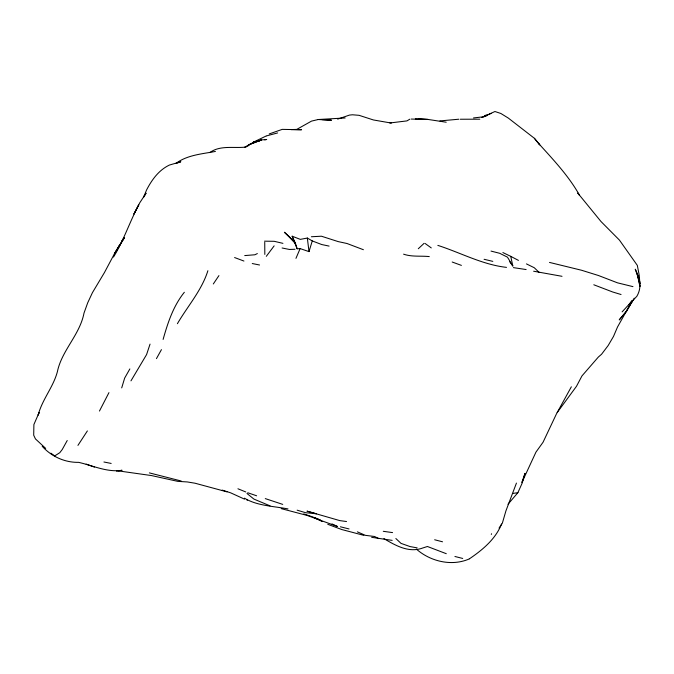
<?xml version="1.0" encoding="UTF-8"?>
<svg xmlns="http://www.w3.org/2000/svg" width="674" height="674" viewBox="0 0 674 674"><rect width="100%" height="100%" fill="white"/><g stroke="black" fill="none" stroke-linecap="round" stroke-linejoin="round"><path stroke-width="1.01" d="M640.3 283.459L635.262 269.221C639.778 278.092 642.246 287.09 636.846 296.299L628.96 304.597L631.824 302.323L634.259 298.194M507.985 504.245L517.893 492.669L522.123 483.224L525.012 473.375L522.131 481.716M121.699 387.895L124.665 378.072L129.855 368.931M309.004 251.621L312.264 240.93L307.336 238.048L300.318 239.38L292.154 236.203L297.124 248.799L300.132 248.588L309.004 251.621L307.336 238.048M150.049 344.111L146.578 354.583L130.967 380.852M491.321 534.406L491.548 533.757M163.108 339.418C167.834 322.686 173.243 306.089 184.339 292.272M499.046 528.079L502.332 523.235L505.913 510.909L516.444 483.081M207.887 270.721C201.737 290.393 187.633 306.122 177.397 323.705M295.953 258.361L300.132 248.588M484.362 115.692L487.959 114.504M45.689 448.404L35.452 438.917L33.7 435.21L33.894 424.536L39.1 412.606L38.148 415.108C42.142 399.547 53.271 387.179 57.374 371.762C61.747 350.404 79.852 334.826 83.997 313.098L87.713 302.786L92.422 292.676L104.436 272.574L115.684 251.402L124.286 237.543M501.574 524.01C495.55 539.166 482.466 549.976 469.306 558.889M521.819 482.643L535.956 452.119L543.05 442.245L556.488 413.819L571.35 386.8M161.44 349.637L156.452 358.61M99.457 411.047L108.952 392.63M113.502 257.055C123.73 240.466 129.635 221.906 138.785 204.845L133.882 214.071L139.754 202.798L146.09 193.194L143.638 197.078L146.603 189.908C151.877 179.722 158.794 170.126 169.427 165.046L180.826 161.76L176.243 163.369M118.27 247.788L119.677 245.066L114.327 254.149M626.82 310.773L619.229 319.914L626.39 311.388L631.723 301.708L617.536 326.966L613.492 336.452L608.159 345.543L601.562 354.246L598.36 357.035L581.982 375.898L576.489 386.295L557.187 412.555M67.223 440.526L62.244 449.507L59.784 452.701L54.678 455.927L50.879 453.172M626.39 311.388L631.824 302.323L628.598 304.859L622.119 311.877M114.765 253.39L124.437 237.796M77.94 445.388L87.376 430.922M213.313 283.965L218.924 275.615M628.96 304.597L631.892 300.545M266.297 256.331L274.141 245.867M247.678 145.997L253.55 142.079L265.952 136.089M247.585 146.081L249.009 144.75L244.628 147.235M418.293 248.74L424.115 243.314M269.204 133.932L282.238 129.374L301.556 129.745L291.058 129.56L296.728 129.416L311.523 121.109L318.221 119.517L345.181 117.958M409.868 119.155L406.944 120.899L389.808 122.98M209.732 152.627C220.187 144.893 234.139 148.516 246.187 147.042M176.184 163.209C187.633 154.927 201.998 153.975 215.419 151.439M473.502 117.942L483.839 116.77L491.22 113.299M257.35 253.567L254.882 254.772L244.729 255.581M488.802 114.336L494.935 111.513L500.875 113.485L508.322 118.085L534.389 138.296L539.849 144.986M481.657 117.478L487.302 115.473M337.666 119.113L349.435 115.094L352.435 114.782L359.065 115.321L373.43 119.964L391.375 123.072M468.994 559.049C451.555 566.556 430.366 561.434 416.389 549.108M266.373 135.929L277.629 132.938M259.625 140.883L253.55 142.079L261.563 139.906L266.71 139.484L264.688 139.889M116.594 471.21L122.07 470.275C107.2 472.6 92.86 465.557 78.605 462.356C64.839 462.625 51.376 456.5 42.209 446.281M512.847 493.435L517.893 492.669M439.928 120.916L458.842 119.214M411.241 119.062L428.091 119.45L446.205 122.221M311.38 236.751L321.405 236.212L338.205 241.604L347.009 243.508L363.404 249.717M295.001 249.262L289.39 249.456L282.094 247.99M460.275 119.239L479.804 119.188M264.511 241.174L274.2 241.3L282.928 243.356M415.361 118.835L428.091 119.45L418.562 119.003M318.221 119.517L331.482 120.208L322.003 119.643M429.287 256.592C420.702 255.673 411.94 257.064 403.583 254.165M513.403 267.62L526.133 269.549M118.439 470.899L151.498 475.566L177.843 481.371L187.313 481.944L195.056 483.224L227.028 491.868M562.015 276.306L533.623 271.218M288.009 508.921C273.695 506.182 256.937 505.854 244.485 498.162M371.644 537.313L392.175 540.38M383.287 531.306L392.563 532.603M346.52 521.533L339.772 520.606L306.973 511.136L316.527 513.824L305.617 512.695L297.133 510.176M506.503 267.376C482.348 264.663 460.662 252.708 437.839 245.387M417.172 547.878L410.053 546.572L401.013 543.379L395.849 538.518M103.931 462.002L111.168 463.434M252.261 263.534L259.541 265M329.097 246.094L321.709 244.536L312.264 240.93M632.953 286.627L617.519 282.844L598.512 275.531L581.578 270.257L549.504 262.422M484.092 259.288L492.812 261.369M149.375 472.887L181.18 480.992M340.395 526.782L349.056 528.955M454.916 556.48L462.718 558.451M491.026 251.09L499.678 253.289L507.48 257.173L512.821 265.977L510.724 256.339L502.871 252.548M434.654 539.764L442.532 541.803M363.867 535.358L341.828 529.553L327.775 524.305M281.218 508.634L307.074 515.425L337.506 526.512L332.038 523.925M621.049 294.513L612.7 291.994L593.802 284.773M282.735 504.388L265.27 498.6M222.235 490.099L230.626 492.82L244.552 499.148M303.73 513.908L311.152 516.394M247.737 492.736L256.626 495.786M86.154 464.1L94.411 467.09M270.038 505.854L253.921 499.089L246.979 493.478M452.195 262.017L461.404 265.387M234.594 257.544L243.937 261.049M446.289 553.691L427.409 546.496L422.859 547.954C408.924 553.244 395.596 545.527 383.902 538.627M237.93 488.776L245.783 491.953M312.079 516.705L320.175 520.016L314.438 517.632L322.223 521.558M357.363 531.845L365.367 535.333L374.542 536.496L378.78 538.619M526.445 263.896L534.271 267.73L539.133 272.414M510.724 256.339L518.449 260.383M425.142 243.499L431.276 247.922M538.686 143.554C553.413 159.822 568.688 175.922 579.53 195.258L577.786 193.093L601.014 221.544L619.44 240.104L637.326 265.387L639.247 275.38L639.744 281.825M534.389 138.296L539.225 144.228M509.713 261.782L512.821 265.977M246.979 499.906L247.206 500.361M292.154 236.203L295.482 243.398L297.124 248.799M264.739 242.303L264.823 254.41M124.328 237.61L122.036 240.913L124.328 237.619M249.54 144.438L249.119 144.64L261.563 139.906L249.54 144.438M289.154 236.557L284.394 232.227L295.482 243.398L289.154 236.557M639.441 283.206L637.233 273.77L639.938 286.509L639.441 283.206"/></g></svg>
